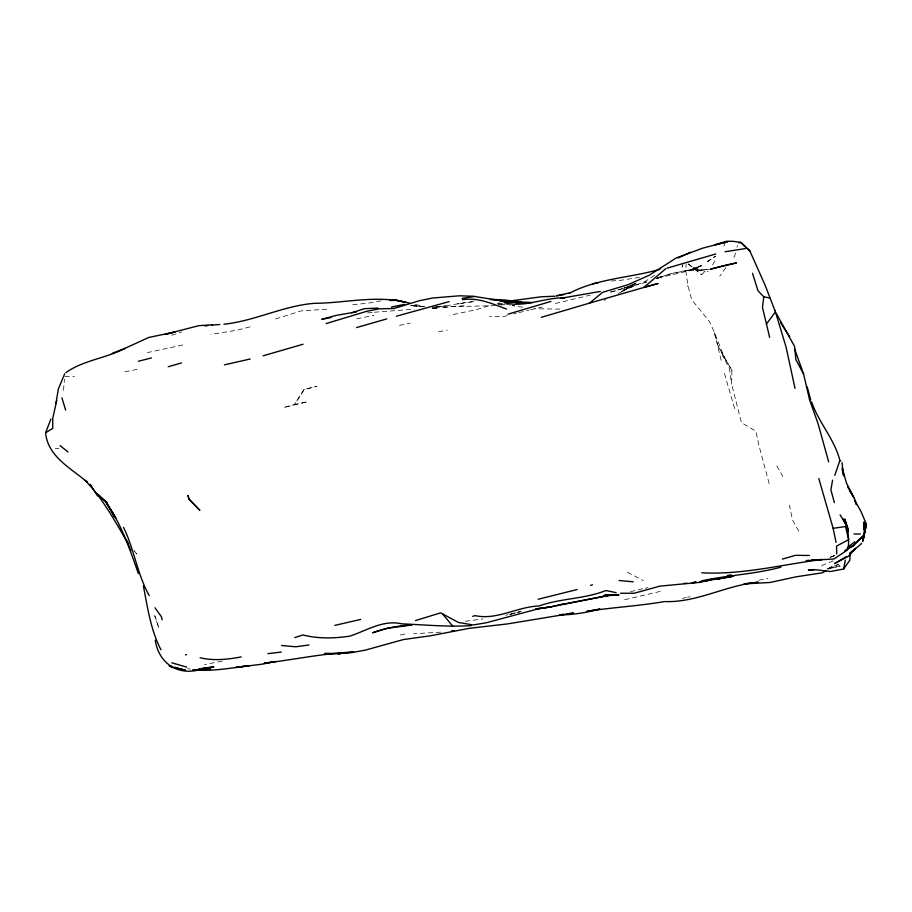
<?xml version="1.0" encoding="UTF-8"?>
<svg xmlns="http://www.w3.org/2000/svg" width="912" height="912" viewBox="0 0 912 912"><rect width="100%" height="100%" fill="white"/><g stroke="black" fill="none" stroke-linecap="round" stroke-linejoin="round"><path stroke-width="0.68" stroke-dasharray="4.56 3.42" d="M769.158 483.565L758.864 445.181L755.945 431.194L741.388 422.587L731.641 384.157L731.926 370.489L718.234 346.435L714.187 331.888L709.388 321.526L691.718 299.74L687.99 285.855L685.699 270.442L686.189 264.013M63.487 390.313L64.513 379.198M735.494 253.114L734.399 256.671L732.689 257.959M736.907 247.198L737.512 245.362M723.957 246.206L725.097 242.854M683.122 263.944L682.039 267.045L683.305 264.104M725.861 267.661L719.773 276.119M712.568 264.959L715.384 260.171M304.106 389.15L294.542 404.483L283.529 407.573L307.64 401.725L294.542 404.483L304.3 389.549L317 386.186L304.3 389.549M154.903 615.794L158.984 628.265L154.664 615.714M688.435 264.104L701.67 274.74L705.022 271.309L708.157 271.445M708.02 261.117L707.404 261.721L715.532 256.158L708.02 261.117L708.727 260.422M654.577 275.287L645.286 281.375L622.771 290.312L634.022 285.901L619.978 292.581M828.244 569.134L833.864 565.508M833.294 560.891L819.227 566.603M827.811 569.054L833.739 565.486M618.211 293.653L630.124 286.699L621.106 291.931M629.006 286.436L626.544 287.679L637.328 282.538L633.373 284.213M829.35 568.735L838.265 564.437L841.16 567.538M632.084 284.772L624.344 288.146L636.907 283.575L623.717 288.089M834.412 555.488L829.407 557.62L834.719 555.579M656.948 278.502L662.215 276.347L656.264 278.559M827.059 568.871L838.265 564.437M604.177 300.356L606.035 299.626M830.045 557.392L835.05 555.465M658.772 277.636L656.093 278.582L671.46 273.543L697.703 268.584L686.542 270.727L701.134 266.076L688.583 270.647L702.867 264.868L690.589 270.476L656.184 278.377M658.133 277.886L671.46 273.543L682.541 271.149L709.673 269.473L693.736 269.143L705.022 271.309L690.988 266.555M646.904 281.705L644.271 282.606L646.802 281.785M171.707 335.263L181.841 331.922M275.572 318.961L300.994 310.924L328.081 309.1M646.22 282.241L609.022 292.57L622.406 288.545M488.581 305.896L475.847 309.795L449.73 315.244M657.94 277.818L660.653 277.009M509.124 614.631L521.345 611.336M555.34 303.491L590.281 295.169M686.907 286.151L687.99 285.855M510.332 614.312L520.627 611.576L505.772 615.247M507.334 315.598L503.504 316.601L489.402 316.544M513.73 313.945L516.295 313.283M250.116 326.827L237.223 330.155L210.797 334.43M518.894 312.634L529.291 310.057M630.523 591.683L642.686 588.73M660.254 591.409L621.539 600.438M530.579 309.749L542.218 307.013M182.742 344.975L147.425 352.602M222.209 661.132L204.47 664.586M682.45 598.386L686.303 597.542M687.58 597.257L690.145 596.699M356.683 318.858L374 315.267M399.467 325.367L410.229 323.11M400.334 634.98L406 633.817M758.773 580.26L767.676 578.459M645.308 588.217L647.919 587.693M438.649 331.808L447.256 330.098M124.898 371.754L137.575 369.28M381.011 300.823L367.867 303.229L349.399 304.961M474.103 301.04L443.791 306.215L432.311 307.15M497.143 303.308L499.913 302.887M639.46 277.339L619.624 280.486L611.473 280.93M465.359 621.277L482.904 618.974M472.279 301.997L456.969 303.97L458.964 303.719M500.642 305.053L505.989 304.448M367.616 312.896L372.985 312.349M440.781 632.141L413.649 633.772M374.33 312.223L414.208 309.202M435.001 306.911L445.774 305.953L435.674 306.808M443.665 307.367L465.633 305.588M498.214 304.061L502.216 303.81M495.284 305.668L452.124 306.637L432.083 308.233M432.55 308.176L437.384 307.914L432.163 308.199M498.055 304.186L503.207 303.981M55.313 448.476L58.938 448.396M559.888 309.134L534.694 308.758M64.843 376.428L74.465 376.702M423.898 306.649L410.788 305.543L422.393 306.751M410.446 305.497L417.514 306.284L416.18 306.136M432.288 308.165L436.244 308.666L432.436 308.028M518.267 306.58L524.252 307.447M423.202 306.74L413.877 305.189L423.077 306.763M187.598 668.633L190.369 669.112M512.179 305.452L514.744 305.953L511.906 305.395M506.434 304.312L510.538 305.121M415.279 304.437L424.73 306.637M688.207 263.864L701.67 274.74M627.399 572.257L643.416 580.636M134.155 550.78L136.766 554.04L134.303 550.734M731.926 370.489L718.234 346.435M776.773 465.838L782.804 476.349M798.787 531.137L792.505 519.886L789.404 505.066M724.447 373.521L735.254 410.742M721.198 360.32L714.187 331.888L724.835 358.598L722.053 353.446L722.931 356.296L729.395 368.471L731.641 384.157M840.032 566.067L828.392 568.769L840.032 566.067"/><path stroke-width="1.37" d="M863.641 534.409L862.615 541.352L866.4 524.229L861.167 511.894L854.555 499.879L856.482 504.644L854.156 498.055L849.562 490.063M863.767 528.983L863.915 522.2L866.4 524.229L862.615 541.352M850.155 553.367L849.87 560.139L843.611 568.997L830.501 571.528L816.251 569.806L808.34 570.114L813.983 569.51M752.525 273.281L757.997 290.814L763.777 296.81L762.489 307.447L769.637 337.372M845.333 560.139L843.611 568.997M55.985 403.081L58.368 388.922L64.706 373.806M832.576 480.191L830.9 489.835L834.355 502.592M866.4 524.229L863.561 538.479L864.302 533.611L863.915 522.2M56.818 400.265L52.736 418.414L52.736 428.423L45.6 432.767C47.755 456.809 71.193 468.255 87.427 482.334L84.953 480.305C103.09 498.533 114.844 521.482 128.056 543.164M834.776 475.312L839.906 460.48C834.469 439.117 818.702 422.632 811.6 401.941M45.6 432.767L50.878 419.144M860.962 544.076L861.464 543.347M766.376 324.17L775.428 311.881L774.79 310.388M541.34 317.308L589.585 303.103L602.604 292.319L628.129 284.681L649.39 275.15L676.088 258.028L703.038 248.041L727.685 241.691L715.35 244.769M860.586 544.453L849.688 553.424L855.547 548.294L848.399 556.274L834.537 563.616L846.416 556.525M847.476 547.508L854.761 541.728M665.908 268.561L643.826 287.462L589.585 303.103M825.987 570.581L822.613 572.759L796.13 576.806L770.081 582.472L744.26 583.908M65.892 372.563C83.608 360.183 105.986 358.302 124.978 348.361L112.313 353.297M844.706 550.757L853.666 545.319L863.117 535.982L851.968 546.619L853.666 545.319L846.553 549.594M124.271 348.658L148.827 337.429L174.944 332.002L165.505 334.385M678.129 257.936L690.395 252.305M569.316 293.333C597.497 278.285 629.907 278.057 660.026 269.257M550.928 301.416L507.995 314.173M326.154 323.578L366.214 311.459L378.947 308.849L393.95 308.484L419.429 300.698L432.505 298.042L459.477 295.796L473.396 296.275L512.008 302.419L500.164 300.892L520.923 302.898L515.645 302.59L530.248 302.545M472.747 616.375L474.947 615.6C496.869 620.502 517.184 606.708 539.072 605.967C560.777 598.226 584.467 599.104 605.91 590.531L616.147 592.663M590.588 585.401L592.435 584.774M667.174 268.151L715.76 253.969M351.701 312.827L364.367 308.678L378.001 308.119M294.758 637.591L302.909 634.969C318.254 638.89 334.476 638.468 350.026 636.097C366.977 630.431 383.131 619.544 401.884 623.854C425.003 624.777 448.18 627.137 471.31 625.586M185.455 654.907L186.572 654.554M715.259 244.724L726.716 241.235L733.499 241.361L740.829 242.41L744.853 246.24M415.541 620.548L440.69 612.853L458.075 622.28M303.08 344.234L263.158 355.794M356.615 327.568L386.734 318.904M782.382 559.102L795.503 555.328L809.468 555.476M168.218 366.738L181.454 362.976M165.243 334.328L198.759 325.687L212.314 324.775M396.332 316.225L449.069 301.633M577.205 589.517L538.171 599.252M334.852 625.381L360.65 619.419M738.902 242.911L740.829 242.41L749.892 251.017L765.225 285.49L774.915 310.547M138.407 361.255L151.449 357.926M713.138 579.04L700.234 582.335L659.889 586.131L634.228 593.233L620.445 593.267M458.747 622.508L473.191 624.971L486.381 622.736L537.818 608.942L551.03 606.776L535.766 608.954L549.092 607.244L563.992 603.698M224.432 364.846L250.162 359.009M780.934 567.15C754.976 574.207 728.072 575.141 701.875 580.796M556.822 295.636L569.863 292.866M391.499 307.025L404.575 304.357M223.896 324.227C255.132 320.956 283.529 305.611 314.777 303.308C345.089 303.115 375.938 294.929 405.829 302.374L394.508 299.786L390.461 300.094M330.931 317.536L321.754 319.303L336.528 315.335L356.296 311.915M592.925 283.769L598.169 282.754M705.945 580.91L733.727 575.996L718.633 578.778L731.846 576.646M725.006 251.746L745.252 248.623M600.313 291.441L560.789 298.292L564.642 298.042M508.018 301.245L541.283 296.788L554.918 296.218M556.24 295.978L564.129 294.576M565.634 603.687L610.618 595.057M718.474 578.789L715.247 579.359L720.605 578.47M549.092 607.244L610.117 595.137M241.213 656.914C227.647 659.467 213.682 661.018 200.07 657.746M462.076 298.395L474.502 296.491M727.354 575.518L731.333 574.936M264.514 663.115L275.606 661.496L262.519 664.118L235.843 667.47L249.136 665.635C230.44 668.131 211.47 671.677 192.592 669.807M818.816 478.538L833.146 528.333L845.527 526.532L848.639 539.676L848.434 546.539L847.339 550.096L833.887 558.988L806.083 560.652L808.784 560.447M205.052 325.96L207.708 325.584M699.424 581.753L707.393 580.625M309.008 645.001L295.693 646.779L281.557 645.491M609.558 595.114L603.254 595.912L618.632 594.977L604.964 594.613L618.872 595.046M694.112 582.506L696.095 582.255L692.071 582.665M264.355 663.229C294.234 659.627 323.623 653.277 353.731 652.012L338.306 653.608L324.501 653.516L340.37 653.596L338.306 653.608L351.815 652.559L364.982 650.222L403.469 639.54L430.054 635.846L469.384 628.311L507.517 623.911L573.534 613.046L566.557 613.89M559.58 614.734L563.764 614.221M267.911 653.653L281.272 652.057M692.345 582.7L696.095 582.255M744.295 583.794L758.271 582.221C726.34 585.037 697.566 602.638 664.916 601.589M451.486 630.933L454.165 630.637M664.164 601.624C638.491 606.035 612.568 607.369 586.861 611.359L600.028 609.034C586.792 612.465 573.283 614.95 559.546 614.848M684.023 583.498L686.702 583.213M411.859 624.925C398.464 625.632 385.195 628.072 372.609 632.791L387.235 628.277L411.814 625.039M811.475 560.253L816.867 559.854M211.721 325.105L219.838 324.512M492.343 299.581L505.396 300.413L523.203 303.172M812.341 559.968L822.282 559.478C782.2 564.471 742.596 574.959 701.773 572.804M564.152 297.916C543.803 297.403 524.161 308.233 504.028 302.613M390.165 300.527L396.709 300.31L394.508 299.786L409.887 303.183M462.589 299.695C478.07 297.164 492.389 303.856 506.491 309.077M516.58 302.009L532.494 302.602M490.268 299.581L497.143 299.512M497.393 300.367L507.038 300.333L521.231 301.815M853.928 533.953L860.324 534.033M619.054 580.488L633.19 581.799M511.552 301.553L523.602 303.001L509.899 301.234L523.169 303.194M194.518 669.818L197.288 670.297L210.74 669.043L195.248 670.32L197.288 670.297C175.571 674.983 158.392 661.633 155.245 640.144M763.777 296.81L769.751 297.996M171.878 666.501L169.153 665.76L170.852 666.9L185.535 670.195L174.614 667.242M171.798 662.796L186.755 667.139M839.906 460.48L840.75 460.777M743.622 245.157L749.892 251.017L747.874 249.101M60.089 445.649L68.012 451.953M107.114 502.523L96.991 493.631L106.145 502.409L116.177 518.723M442.662 614.027L452.717 626.179M154.949 607.78L161.435 616.763L162.131 619.784M840.089 514.813L847.362 526.657L848.639 539.676L836.578 546.094L836.68 554.086M90.619 485.207L93.263 489.22M828.666 461.871L818.155 423.977L809.582 399.798L803.597 374.057L795.925 359.681L794.546 346.412L775.428 311.881L786.053 346.982L795.025 388.432M89.969 484.204L91.519 486.586M93.07 488.957L97.732 496.082M780.524 322.597L789.678 336.619M847.613 486.7L853.712 497.462L846.461 482.984L842.164 467.902M843.041 518.951L848.08 529.108L844.751 518.939L848.251 531.685M160.934 649.743C150.662 629.93 147.596 607.62 143.401 585.994M149.215 595.57C137.131 574.024 134.315 549.355 123.519 527.398M138.396 573.602C129.641 548.933 121.353 524.138 106.145 502.409L114.274 516.671L112.222 511.723M126.928 540.816L130.94 550.825M794.671 349.011L803.597 374.057M61.925 397.837L65.618 410.024M807.245 387.007L810.643 399.878M842.186 469.292L843.623 475.802L842.015 462.601M833.146 528.333L836.042 542.378M657.871 283.552L643.826 287.462L657.871 283.552M723.638 265.666L710.539 269.131L736.451 262.895L723.638 265.666M213.693 666.877L198.987 668.975L213.693 666.877M199.739 510.218L189.001 499.172L187.963 495.444L189.137 499.172L199.739 510.218"/></g></svg>
